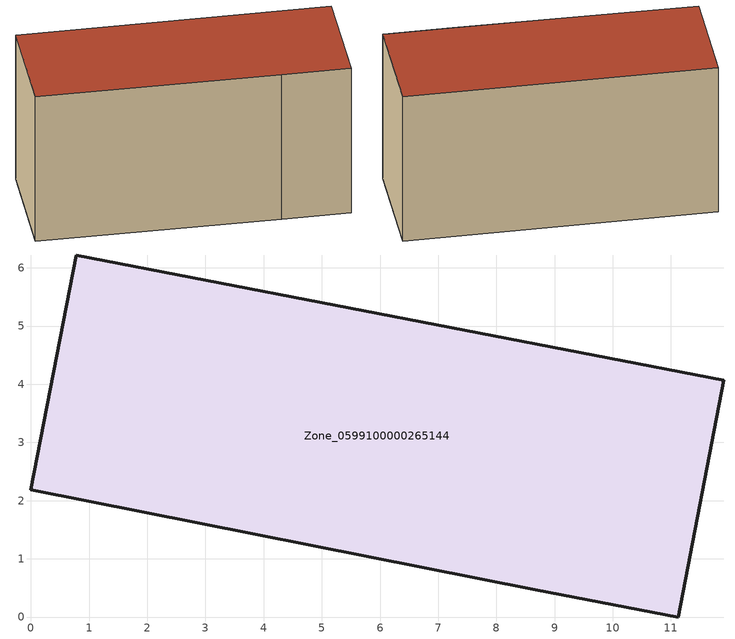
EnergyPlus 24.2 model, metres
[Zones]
Zone_0599100000265144
 floor ground (C_G): 0.78,6.22 11.9,4.07 11.12,0 8.67,0.47 0,2.19 z0
 wall outside (C_F): 8.67,0.47 11.12,0 11.9,4.07 0.78,6.22 0,2.19 8.67,0.47 z0:6.07
 roof outside (C_R): 11.9,4.07 0.78,6.22 0,2.19 8.67,0.47 11.12,0 z6.07
[BUILDING]
Pand.0599100000265144: North Axis=0; Terrain=City; Loads Convergence Tolerance Value=0.04; Temperature Convergence Tolerance Value=0.4; Solar Distribution=FullExterior; Maximum Number of Warmup Days=25; Minimum Number of Warmup Days=1
[Site:Location]
Rotterdam.The.Hague.AP_ZH_NLD Design_Conditions: Latitude=51.96; Longitude=4.45; Time Zone=1; Elevation=-4.5
[SITE:GROUNDTEMPERATURE:BUILDINGSURFACE]
18, 18, 18, 18, 18, 18, 18, 18, 18, 18, 18, 18
[MATERIAL] Thermal Absorptance=0.9; Solar Absorptance=0.7; Visible Absorptance=0.7
Name | Roughness | Thickness | Conductivity | Density | Specific Heat
G.TI.1946-1964 | MediumSmooth | 0.15 | 1 | 540 | 1210
F.TI.1946-1964 | Rough | 0.3 | 0.857143 | 1920 | 840
R.TI.1946-1964 | MediumRough | 0.2 | 0.277778 | 1500 | 1000
[CONSTRUCTION]
C_G: G.TI.1946-1964
C_F: F.TI.1946-1964
C_R: R.TI.1946-1964
[ZONE]
Zone_0599100000265144: Type=1; Multiplier=1; Ceiling Height=Autocalculate; Volume=Autocalculate; Floor Area=autocalculate; Part of Total Floor Area=Yes
[ZONEINFILTRATION:DESIGNFLOWRATE]
Infil_Zone_0599100000265144: Zone or ZoneList or Space or SpaceList=Zone_0599100000265144; Schedule=AlwaysOn; Design Flow Rate Calculation Method=Flow/Area; Flow Rate per Floor Area=0.003; Constant Term Coefficient=1; Temperature Term Coefficient=0; Velocity Term Coefficient=0; Velocity Squared Term Coefficient=0
[HVACTEMPLATE:ZONE:IDEALLOADSAIRSYSTEM]
Zone_0599100000265144: Maximum Heating Supply Air Temperature=50; Minimum Cooling Supply Air Temperature=13; Maximum Heating Supply Air Humidity Ratio=0.0156; Minimum Cooling Supply Air Humidity Ratio=0.0077; Heating Limit=NoLimit; Cooling Limit=NoLimit; Dehumidification Control Type=ConstantSensibleHeatRatio; Cooling Sensible Heat Ratio=0.7; Dehumidification Setpoint=60; Humidification Control Type=None; Humidification Setpoint=30; Outdoor Air Method=None; Outdoor Air Flow Rate per Person=0.00944; Outdoor Air Flow Rate per Zone Floor Area=0; Outdoor Air Flow Rate per Zone=0; Demand Controlled Ventilation Type=None; Outdoor Air Economizer Type=NoEconomizer; Heat Recovery Type=None; Sensible Heat Recovery Effectiveness=0.7; Latent Heat Recovery Effectiveness=0.65
[ZONECONTROL:THERMOSTAT]
ThermostatControl_Zone_0599100000265144: Zone or ZoneList=Zone_0599100000265144; Control Type Schedule=DualSetpointControlType; Control 1=Thermostat_Zone_0599100000265144; Temperature Difference Between Cutout And Setpoint=0
[THERMOSTATSETPOINT:DUALSETPOINT]
Thermostat_Zone_0599100000265144: Heating Setpoint Temperature Schedule=HeatingSetpoint_Zone_0599100000265144; Cooling Setpoint Temperature Schedule=CoolingSetpoint_Zone_0599100000265144
[SCHEDULE:COMPACT]
HeatingSetpoint_Zone_0599100000265144: Through: 12/31, For: AllDays, Until: 24:00, 21
CoolingSetpoint_Zone_0599100000265144: Through: 12/31, For: AllDays, Until: 24:00, 24
DualSetpointControlType: Through: 12/31, For: AllDays, Until: 24:00, 4
AlwaysOn: Through: 12/31, For: AllDays, Until: 24:00, 1
